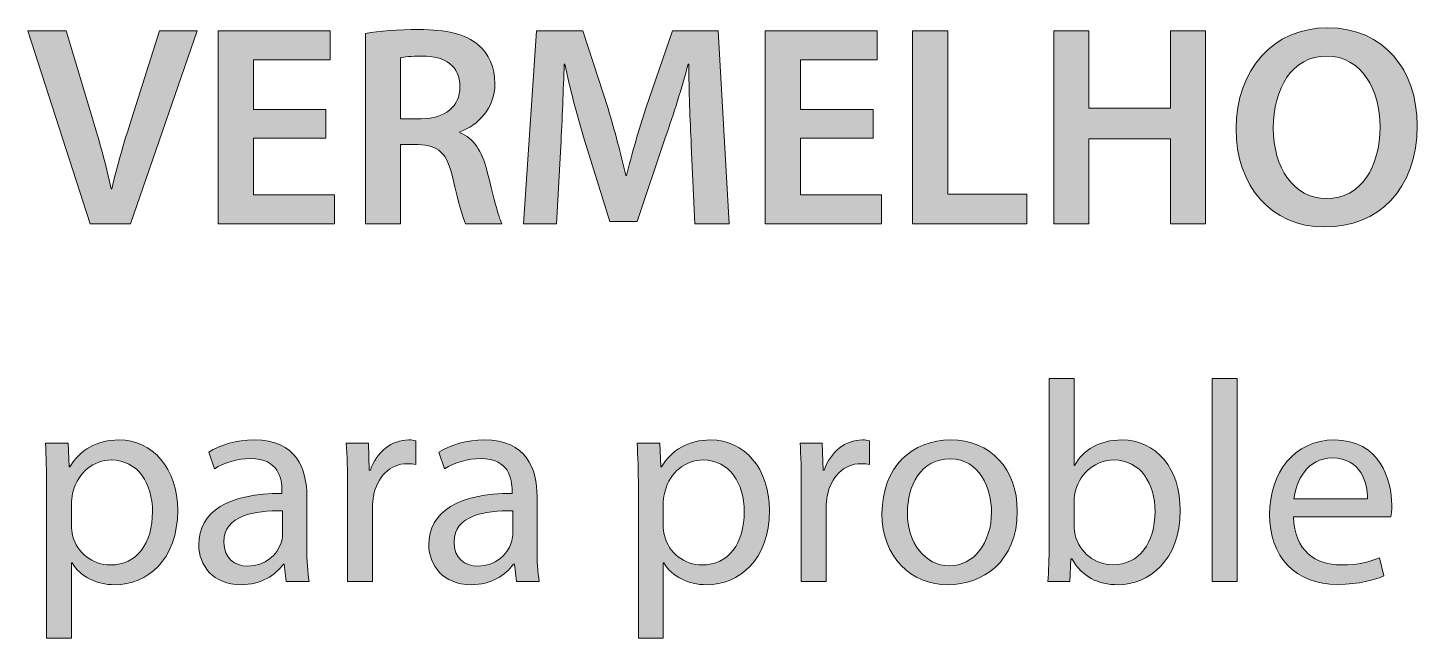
# Model space of a CAD drawing. Header units: inches. Extents: x -507 to 1392, y -754 to 68.
# Drawn here: x 943.15 to 962.57, y -245.29 to -236.76 of the extents above; entities that cross this region are included whole.
import ezdxf

# ---------------------------------------------------------------- set-up
doc = ezdxf.new("R2010")
doc.units = ezdxf.units.IN
doc.header["$MEASUREMENT"] = 0
doc.layers.add('back', color=7, linetype='Continuous')

# ---------------------------------------------------------------- blocks, each defined once
blk = doc.blocks.new('block 159')
at = {"layer": 'back', "true_color": 0xc02025}
h = blk.add_hatch(color=242, dxfattribs=at)
h.dxf.hatch_style = 2
edge = h.paths.add_edge_path()
edge.add_spline(control_points=[(944.024, -239.5), (944.024, -239.5), (943.153, -236.806), (943.153, -236.806), (943.153, -236.806), (943.688, -236.806), (943.688, -236.806), (943.688, -236.806), (944.057, -238.029), (944.057, -238.029), (944.16, -238.369), (944.248, -238.685), (944.32, -239.012), (944.32, -239.012), (944.328, -239.012), (944.328, -239.012), (944.4, -238.692), (944.496, -238.365), (944.604, -238.037), (944.604, -238.037), (944.996, -236.806), (944.996, -236.806), (944.996, -236.806), (945.52, -236.806), (945.52, -236.806), (945.52, -236.806), (944.588, -239.5), (944.588, -239.5), (944.588, -239.5), (944.024, -239.5), (944.024, -239.5)], knot_values=[0, 0, 0, 0, 1, 1, 1, 2, 2, 2, 3, 3, 3, 4, 4, 4, 5, 5, 5, 6, 6, 6, 7, 7, 7, 8, 8, 8, 9, 9, 9, 10, 10, 10, 10], degree=3, periodic=1)
h = blk.add_hatch(color=242, dxfattribs=at)
h.dxf.hatch_style = 2
h.paths.add_polyline_path([(947.32, -238.305), (946.305, -238.305), (946.305, -239.096), (947.44, -239.096), (947.44, -239.5), (945.813, -239.5), (945.813, -236.806), (947.38, -236.806), (947.38, -237.209), (946.305, -237.209), (946.305, -237.905), (947.32, -237.905)])
h = blk.add_hatch(color=242, dxfattribs=at)
h.dxf.hatch_style = 2
edge = h.paths.add_edge_path()
edge.add_spline(control_points=[(947.873, -236.841), (948.057, -236.81), (948.332, -236.786), (948.616, -236.786), (949.004, -236.786), (949.268, -236.85), (949.448, -237.001), (949.596, -237.125), (949.68, -237.313), (949.68, -237.541), (949.68, -237.889), (949.443, -238.125), (949.192, -238.217), (949.192, -238.217), (949.192, -238.229), (949.192, -238.229), (949.384, -238.301), (949.5, -238.489), (949.567, -238.749), (949.651, -239.084), (949.724, -239.396), (949.779, -239.5), (949.779, -239.5), (949.271, -239.5), (949.271, -239.5), (949.232, -239.42), (949.168, -239.2), (949.092, -238.864), (949.016, -238.513), (948.888, -238.4), (948.608, -238.393), (948.608, -238.393), (948.36, -238.393), (948.36, -238.393), (948.36, -238.393), (948.36, -239.5), (948.36, -239.5), (948.36, -239.5), (947.873, -239.5), (947.873, -239.5), (947.873, -239.5), (947.873, -236.841), (947.873, -236.841)], knot_values=[0, 0, 0, 0, 1, 1, 1, 2, 2, 2, 3, 3, 3, 4, 4, 4, 5, 5, 5, 6, 6, 6, 7, 7, 7, 8, 8, 8, 9, 9, 9, 10, 10, 10, 11, 11, 11, 12, 12, 12, 13, 13, 13, 14, 14, 14, 14], degree=3, periodic=1)
edge = h.paths.add_edge_path()
edge.add_spline(control_points=[(948.36, -238.033), (948.36, -238.033), (948.652, -238.033), (948.652, -238.033), (948.984, -238.033), (949.192, -237.857), (949.192, -237.589), (949.192, -237.293), (948.984, -237.157), (948.664, -237.157), (948.509, -237.157), (948.408, -237.169), (948.36, -237.181), (948.36, -237.181), (948.36, -238.033), (948.36, -238.033)], knot_values=[0, 0, 0, 0, 1, 1, 1, 2, 2, 2, 3, 3, 3, 4, 4, 4, 5, 5, 5, 5], degree=3, periodic=1)
h = blk.add_hatch(color=242, dxfattribs=at)
h.dxf.hatch_style = 2
edge = h.paths.add_edge_path()
edge.add_spline(control_points=[(952.424, -238.4), (952.408, -238.053), (952.388, -237.633), (952.392, -237.269), (952.392, -237.269), (952.38, -237.269), (952.38, -237.269), (952.292, -237.597), (952.18, -237.961), (952.06, -238.301), (952.06, -238.301), (951.668, -239.468), (951.668, -239.468), (951.668, -239.468), (951.288, -239.468), (951.288, -239.468), (951.288, -239.468), (950.929, -238.316), (950.929, -238.316), (950.824, -237.973), (950.729, -237.605), (950.657, -237.269), (950.657, -237.269), (950.648, -237.269), (950.648, -237.269), (950.637, -237.621), (950.621, -238.049), (950.601, -238.417), (950.601, -238.417), (950.541, -239.5), (950.541, -239.5), (950.541, -239.5), (950.081, -239.5), (950.081, -239.5), (950.081, -239.5), (950.261, -236.806), (950.261, -236.806), (950.261, -236.806), (950.908, -236.806), (950.908, -236.806), (950.908, -236.806), (951.261, -237.889), (951.261, -237.889), (951.356, -238.205), (951.44, -238.524), (951.509, -238.824), (951.509, -238.824), (951.521, -238.824), (951.521, -238.824), (951.592, -238.533), (951.685, -238.201), (951.788, -237.885), (951.788, -237.885), (952.16, -236.806), (952.16, -236.806), (952.16, -236.806), (952.8, -236.806), (952.8, -236.806), (952.8, -236.806), (952.955, -239.5), (952.955, -239.5), (952.955, -239.5), (952.476, -239.5), (952.476, -239.5), (952.476, -239.5), (952.424, -238.4), (952.424, -238.4)], knot_values=[0, 0, 0, 0, 1, 1, 1, 2, 2, 2, 3, 3, 3, 4, 4, 4, 5, 5, 5, 6, 6, 6, 7, 7, 7, 8, 8, 8, 9, 9, 9, 10, 10, 10, 11, 11, 11, 12, 12, 12, 13, 13, 13, 14, 14, 14, 15, 15, 15, 16, 16, 16, 17, 17, 17, 18, 18, 18, 19, 19, 19, 20, 20, 20, 21, 21, 21, 22, 22, 22, 22], degree=3, periodic=1)
h = blk.add_hatch(color=242, dxfattribs=at)
h.dxf.hatch_style = 2
h.paths.add_polyline_path([(954.964, -238.305), (953.948, -238.305), (953.948, -239.096), (955.084, -239.096), (955.084, -239.5), (953.457, -239.5), (953.457, -236.806), (955.023, -236.806), (955.023, -237.209), (953.948, -237.209), (953.948, -237.905), (954.964, -237.905)])
h = blk.add_hatch(color=242, dxfattribs=at)
h.dxf.hatch_style = 2
h.paths.add_polyline_path([(955.517, -236.806), (956.008, -236.806), (956.008, -239.088), (957.115, -239.088), (957.115, -239.5), (955.517, -239.5)])
h = blk.add_hatch(color=242, dxfattribs=at)
h.dxf.hatch_style = 2
h.paths.add_polyline_path([(957.98, -236.806), (957.98, -237.885), (959.12, -237.885), (959.12, -236.806), (959.611, -236.806), (959.611, -239.5), (959.12, -239.5), (959.12, -238.312), (957.98, -238.312), (957.98, -239.5), (957.489, -239.5), (957.489, -236.806)])
h = blk.add_hatch(color=242, dxfattribs=at)
h.dxf.hatch_style = 2
edge = h.paths.add_edge_path()
edge.add_spline(control_points=[(962.567, -238.125), (962.567, -239.028), (962.02, -239.544), (961.275, -239.544), (960.517, -239.544), (960.036, -238.964), (960.036, -238.173), (960.036, -237.345), (960.557, -236.762), (961.315, -236.762), (962.104, -236.762), (962.567, -237.357), (962.567, -238.125)], knot_values=[0, 0, 0, 0, 1, 1, 1, 2, 2, 2, 3, 3, 3, 4, 4, 4, 4], degree=3, periodic=1)
edge = h.paths.add_edge_path()
edge.add_spline(control_points=[(960.557, -238.165), (960.557, -238.712), (960.832, -239.148), (961.304, -239.148), (961.779, -239.148), (962.048, -238.708), (962.048, -238.145), (962.048, -237.637), (961.796, -237.157), (961.304, -237.157), (960.816, -237.157), (960.557, -237.609), (960.557, -238.165)], knot_values=[0, 0, 0, 0, 1, 1, 1, 2, 2, 2, 3, 3, 3, 4, 4, 4, 4], degree=3, periodic=1)
at = {"layer": 'back', "true_color": 0x231f20}
h = blk.add_hatch(color=250, dxfattribs=at)
h.dxf.hatch_style = 2
edge = h.paths.add_edge_path()
edge.add_spline(control_points=[(957.408, -244.5), (957.417, -244.368), (957.425, -244.172), (957.425, -244), (957.425, -244), (957.425, -241.662), (957.425, -241.662), (957.425, -241.662), (957.772, -241.662), (957.772, -241.662), (957.772, -241.662), (957.772, -242.877), (957.772, -242.877), (957.772, -242.877), (957.78, -242.877), (957.78, -242.877), (957.904, -242.661), (958.128, -242.521), (958.44, -242.521), (958.92, -242.521), (959.26, -242.921), (959.256, -243.509), (959.256, -244.2), (958.82, -244.544), (958.388, -244.544), (958.108, -244.544), (957.885, -244.436), (957.74, -244.18), (957.74, -244.18), (957.729, -244.18), (957.729, -244.18), (957.729, -244.18), (957.713, -244.5), (957.713, -244.5), (957.713, -244.5), (957.408, -244.5), (957.408, -244.5)], knot_values=[0, 0, 0, 0, 1, 1, 1, 2, 2, 2, 3, 3, 3, 4, 4, 4, 5, 5, 5, 6, 6, 6, 7, 7, 7, 8, 8, 8, 9, 9, 9, 10, 10, 10, 11, 11, 11, 12, 12, 12, 12], degree=3, periodic=1)
edge = h.paths.add_edge_path()
edge.add_spline(control_points=[(957.772, -243.725), (957.772, -243.769), (957.78, -243.812), (957.788, -243.853), (957.856, -244.096), (958.061, -244.264), (958.316, -244.264), (958.684, -244.264), (958.904, -243.964), (958.904, -243.521), (958.904, -243.133), (958.704, -242.801), (958.328, -242.801), (958.088, -242.801), (957.864, -242.965), (957.792, -243.233), (957.784, -243.272), (957.772, -243.321), (957.772, -243.376), (957.772, -243.376), (957.772, -243.725), (957.772, -243.725)], knot_values=[0, 0, 0, 0, 1, 1, 1, 2, 2, 2, 3, 3, 3, 4, 4, 4, 5, 5, 5, 6, 6, 6, 7, 7, 7, 7], degree=3, periodic=1)
h = blk.add_hatch(color=250, dxfattribs=at)
h.dxf.hatch_style = 2
h.paths.add_polyline_path([(959.701, -241.662), (960.053, -241.662), (960.053, -244.5), (959.701, -244.5)])
h = blk.add_hatch(color=250, dxfattribs=at)
h.dxf.hatch_style = 2
edge = h.paths.add_edge_path()
edge.add_spline(control_points=[(943.417, -243.197), (943.417, -242.949), (943.409, -242.749), (943.4, -242.565), (943.4, -242.565), (943.717, -242.565), (943.717, -242.565), (943.717, -242.565), (943.732, -242.897), (943.732, -242.897), (943.732, -242.897), (943.74, -242.897), (943.74, -242.897), (943.885, -242.661), (944.112, -242.521), (944.429, -242.521), (944.896, -242.521), (945.248, -242.917), (945.248, -243.504), (945.248, -244.2), (944.824, -244.544), (944.368, -244.544), (944.112, -244.544), (943.889, -244.432), (943.772, -244.24), (943.772, -244.24), (943.765, -244.24), (943.765, -244.24), (943.765, -244.24), (943.765, -245.292), (943.765, -245.292), (943.765, -245.292), (943.417, -245.292), (943.417, -245.292), (943.417, -245.292), (943.417, -243.197), (943.417, -243.197)], knot_values=[0, 0, 0, 0, 1, 1, 1, 2, 2, 2, 3, 3, 3, 4, 4, 4, 5, 5, 5, 6, 6, 6, 7, 7, 7, 8, 8, 8, 9, 9, 9, 10, 10, 10, 11, 11, 11, 12, 12, 12, 12], degree=3, periodic=1)
edge = h.paths.add_edge_path()
edge.add_spline(control_points=[(943.765, -243.712), (943.765, -243.765), (943.772, -243.812), (943.78, -243.856), (943.845, -244.1), (944.057, -244.268), (944.309, -244.268), (944.68, -244.268), (944.896, -243.964), (944.896, -243.521), (944.896, -243.133), (944.692, -242.801), (944.32, -242.801), (944.08, -242.801), (943.856, -242.973), (943.789, -243.237), (943.776, -243.281), (943.765, -243.333), (943.765, -243.381), (943.765, -243.381), (943.765, -243.712), (943.765, -243.712)], knot_values=[0, 0, 0, 0, 1, 1, 1, 2, 2, 2, 3, 3, 3, 4, 4, 4, 5, 5, 5, 6, 6, 6, 7, 7, 7, 7], degree=3, periodic=1)
h = blk.add_hatch(color=250, dxfattribs=at)
h.dxf.hatch_style = 2
edge = h.paths.add_edge_path()
edge.add_spline(control_points=[(946.765, -244.5), (946.765, -244.5), (946.736, -244.256), (946.736, -244.256), (946.736, -244.256), (946.725, -244.256), (946.725, -244.256), (946.617, -244.408), (946.409, -244.544), (946.133, -244.544), (945.741, -244.544), (945.541, -244.268), (945.541, -243.988), (945.541, -243.521), (945.957, -243.265), (946.705, -243.269), (946.705, -243.269), (946.705, -243.229), (946.705, -243.229), (946.705, -243.069), (946.661, -242.781), (946.265, -242.781), (946.085, -242.781), (945.897, -242.837), (945.761, -242.925), (945.761, -242.925), (945.682, -242.693), (945.682, -242.693), (945.841, -242.589), (946.073, -242.521), (946.316, -242.521), (946.908, -242.521), (947.053, -242.925), (947.053, -243.312), (947.053, -243.312), (947.053, -244.036), (947.053, -244.036), (947.053, -244.204), (947.061, -244.368), (947.084, -244.5), (947.084, -244.5), (946.765, -244.5), (946.765, -244.5)], knot_values=[0, 0, 0, 0, 1, 1, 1, 2, 2, 2, 3, 3, 3, 4, 4, 4, 5, 5, 5, 6, 6, 6, 7, 7, 7, 8, 8, 8, 9, 9, 9, 10, 10, 10, 11, 11, 11, 12, 12, 12, 13, 13, 13, 14, 14, 14, 14], degree=3, periodic=1)
edge = h.paths.add_edge_path()
edge.add_spline(control_points=[(946.713, -243.513), (946.329, -243.504), (945.894, -243.572), (945.894, -243.948), (945.894, -244.176), (946.045, -244.284), (946.225, -244.284), (946.477, -244.284), (946.637, -244.124), (946.692, -243.96), (946.705, -243.924), (946.713, -243.884), (946.713, -243.848), (946.713, -243.848), (946.713, -243.513), (946.713, -243.513)], knot_values=[0, 0, 0, 0, 1, 1, 1, 2, 2, 2, 3, 3, 3, 4, 4, 4, 5, 5, 5, 5], degree=3, periodic=1)
h = blk.add_hatch(color=250, dxfattribs=at)
h.dxf.hatch_style = 2
edge = h.paths.add_edge_path()
edge.add_spline(control_points=[(947.621, -243.169), (947.621, -242.941), (947.617, -242.745), (947.604, -242.565), (947.604, -242.565), (947.913, -242.565), (947.913, -242.565), (947.913, -242.565), (947.925, -242.945), (947.925, -242.945), (947.925, -242.945), (947.94, -242.945), (947.94, -242.945), (948.028, -242.685), (948.24, -242.521), (948.477, -242.521), (948.517, -242.521), (948.545, -242.525), (948.576, -242.533), (948.576, -242.533), (948.576, -242.865), (948.576, -242.865), (948.54, -242.857), (948.505, -242.853), (948.456, -242.853), (948.209, -242.853), (948.033, -243.041), (947.984, -243.305), (947.977, -243.353), (947.969, -243.409), (947.969, -243.469), (947.969, -243.469), (947.969, -244.5), (947.969, -244.5), (947.969, -244.5), (947.621, -244.5), (947.621, -244.5), (947.621, -244.5), (947.621, -243.169), (947.621, -243.169)], knot_values=[0, 0, 0, 0, 1, 1, 1, 2, 2, 2, 3, 3, 3, 4, 4, 4, 5, 5, 5, 6, 6, 6, 7, 7, 7, 8, 8, 8, 9, 9, 9, 10, 10, 10, 11, 11, 11, 12, 12, 12, 13, 13, 13, 13], degree=3, periodic=1)
h = blk.add_hatch(color=250, dxfattribs=at)
h.dxf.hatch_style = 2
edge = h.paths.add_edge_path()
edge.add_spline(control_points=[(949.98, -244.5), (949.98, -244.5), (949.952, -244.256), (949.952, -244.256), (949.952, -244.256), (949.94, -244.256), (949.94, -244.256), (949.832, -244.408), (949.625, -244.544), (949.349, -244.544), (948.957, -244.544), (948.757, -244.268), (948.757, -243.988), (948.757, -243.521), (949.173, -243.265), (949.921, -243.269), (949.921, -243.269), (949.921, -243.229), (949.921, -243.229), (949.921, -243.069), (949.877, -242.781), (949.48, -242.781), (949.301, -242.781), (949.113, -242.837), (948.977, -242.925), (948.977, -242.925), (948.897, -242.693), (948.897, -242.693), (949.057, -242.589), (949.289, -242.521), (949.532, -242.521), (950.124, -242.521), (950.269, -242.925), (950.269, -243.312), (950.269, -243.312), (950.269, -244.036), (950.269, -244.036), (950.269, -244.204), (950.276, -244.368), (950.3, -244.5), (950.3, -244.5), (949.98, -244.5), (949.98, -244.5)], knot_values=[0, 0, 0, 0, 1, 1, 1, 2, 2, 2, 3, 3, 3, 4, 4, 4, 5, 5, 5, 6, 6, 6, 7, 7, 7, 8, 8, 8, 9, 9, 9, 10, 10, 10, 11, 11, 11, 12, 12, 12, 13, 13, 13, 14, 14, 14, 14], degree=3, periodic=1)
edge = h.paths.add_edge_path()
edge.add_spline(control_points=[(949.929, -243.513), (949.545, -243.504), (949.109, -243.572), (949.109, -243.948), (949.109, -244.176), (949.261, -244.284), (949.44, -244.284), (949.692, -244.284), (949.853, -244.124), (949.908, -243.96), (949.921, -243.924), (949.929, -243.884), (949.929, -243.848), (949.929, -243.848), (949.929, -243.513), (949.929, -243.513)], knot_values=[0, 0, 0, 0, 1, 1, 1, 2, 2, 2, 3, 3, 3, 4, 4, 4, 5, 5, 5, 5], degree=3, periodic=1)
h = blk.add_hatch(color=250, dxfattribs=at)
h.dxf.hatch_style = 2
edge = h.paths.add_edge_path()
edge.add_spline(control_points=[(951.685, -243.197), (951.685, -242.949), (951.677, -242.749), (951.668, -242.565), (951.668, -242.565), (951.984, -242.565), (951.984, -242.565), (951.984, -242.565), (952, -242.897), (952, -242.897), (952, -242.897), (952.008, -242.897), (952.008, -242.897), (952.152, -242.661), (952.38, -242.521), (952.696, -242.521), (953.164, -242.521), (953.516, -242.917), (953.516, -243.504), (953.516, -244.2), (953.092, -244.544), (952.636, -244.544), (952.38, -244.544), (952.156, -244.432), (952.04, -244.24), (952.04, -244.24), (952.032, -244.24), (952.032, -244.24), (952.032, -244.24), (952.032, -245.292), (952.032, -245.292), (952.032, -245.292), (951.685, -245.292), (951.685, -245.292), (951.685, -245.292), (951.685, -243.197), (951.685, -243.197)], knot_values=[0, 0, 0, 0, 1, 1, 1, 2, 2, 2, 3, 3, 3, 4, 4, 4, 5, 5, 5, 6, 6, 6, 7, 7, 7, 8, 8, 8, 9, 9, 9, 10, 10, 10, 11, 11, 11, 12, 12, 12, 12], degree=3, periodic=1)
edge = h.paths.add_edge_path()
edge.add_spline(control_points=[(952.032, -243.712), (952.032, -243.765), (952.04, -243.812), (952.048, -243.856), (952.112, -244.1), (952.324, -244.268), (952.576, -244.268), (952.947, -244.268), (953.164, -243.964), (953.164, -243.521), (953.164, -243.133), (952.96, -242.801), (952.588, -242.801), (952.348, -242.801), (952.124, -242.973), (952.057, -243.237), (952.044, -243.281), (952.032, -243.333), (952.032, -243.381), (952.032, -243.381), (952.032, -243.712), (952.032, -243.712)], knot_values=[0, 0, 0, 0, 1, 1, 1, 2, 2, 2, 3, 3, 3, 4, 4, 4, 5, 5, 5, 6, 6, 6, 7, 7, 7, 7], degree=3, periodic=1)
h = blk.add_hatch(color=250, dxfattribs=at)
h.dxf.hatch_style = 2
edge = h.paths.add_edge_path()
edge.add_spline(control_points=[(953.961, -243.169), (953.961, -242.941), (953.957, -242.745), (953.944, -242.565), (953.944, -242.565), (954.253, -242.565), (954.253, -242.565), (954.253, -242.565), (954.265, -242.945), (954.265, -242.945), (954.265, -242.945), (954.28, -242.945), (954.28, -242.945), (954.368, -242.685), (954.58, -242.521), (954.816, -242.521), (954.856, -242.521), (954.885, -242.525), (954.916, -242.533), (954.916, -242.533), (954.916, -242.865), (954.916, -242.865), (954.88, -242.857), (954.845, -242.853), (954.796, -242.853), (954.549, -242.853), (954.373, -243.041), (954.324, -243.305), (954.316, -243.353), (954.309, -243.409), (954.309, -243.469), (954.309, -243.469), (954.309, -244.5), (954.309, -244.5), (954.309, -244.5), (953.961, -244.5), (953.961, -244.5), (953.961, -244.5), (953.961, -243.169), (953.961, -243.169)], knot_values=[0, 0, 0, 0, 1, 1, 1, 2, 2, 2, 3, 3, 3, 4, 4, 4, 5, 5, 5, 6, 6, 6, 7, 7, 7, 8, 8, 8, 9, 9, 9, 10, 10, 10, 11, 11, 11, 12, 12, 12, 13, 13, 13, 13], degree=3, periodic=1)
h = blk.add_hatch(color=250, dxfattribs=at)
h.dxf.hatch_style = 2
edge = h.paths.add_edge_path()
edge.add_spline(control_points=[(956.979, -243.517), (956.979, -244.232), (956.483, -244.544), (956.016, -244.544), (955.492, -244.544), (955.089, -244.16), (955.089, -243.548), (955.089, -242.901), (955.512, -242.521), (956.048, -242.521), (956.604, -242.521), (956.979, -242.925), (956.979, -243.517)], knot_values=[0, 0, 0, 0, 1, 1, 1, 2, 2, 2, 3, 3, 3, 4, 4, 4, 4], degree=3, periodic=1)
edge = h.paths.add_edge_path()
edge.add_spline(control_points=[(955.444, -243.537), (955.444, -243.96), (955.688, -244.28), (956.032, -244.28), (956.368, -244.28), (956.619, -243.964), (956.619, -243.528), (956.619, -243.201), (956.456, -242.785), (956.04, -242.785), (955.624, -242.785), (955.444, -243.169), (955.444, -243.537)], knot_values=[0, 0, 0, 0, 1, 1, 1, 2, 2, 2, 3, 3, 3, 4, 4, 4, 4], degree=3, periodic=1)
h = blk.add_hatch(color=250, dxfattribs=at)
h.dxf.hatch_style = 2
edge = h.paths.add_edge_path()
edge.add_spline(control_points=[(960.84, -243.597), (960.849, -244.072), (961.152, -244.268), (961.504, -244.268), (961.756, -244.268), (961.907, -244.224), (962.04, -244.168), (962.04, -244.168), (962.1, -244.42), (962.1, -244.42), (961.976, -244.476), (961.764, -244.54), (961.456, -244.54), (960.86, -244.54), (960.505, -244.148), (960.505, -243.564), (960.505, -242.981), (960.849, -242.521), (961.412, -242.521), (962.044, -242.521), (962.212, -243.077), (962.212, -243.433), (962.212, -243.504), (962.203, -243.561), (962.199, -243.597), (962.199, -243.597), (960.84, -243.597), (960.84, -243.597)], knot_values=[0, 0, 0, 0, 1, 1, 1, 2, 2, 2, 3, 3, 3, 4, 4, 4, 5, 5, 5, 6, 6, 6, 7, 7, 7, 8, 8, 8, 9, 9, 9, 9], degree=3, periodic=1)
edge = h.paths.add_edge_path()
edge.add_spline(control_points=[(961.872, -243.345), (961.876, -243.121), (961.779, -242.773), (961.384, -242.773), (961.028, -242.773), (960.872, -243.101), (960.845, -243.345), (960.845, -243.345), (961.872, -243.345), (961.872, -243.345)], knot_values=[0, 0, 0, 0, 1, 1, 1, 2, 2, 2, 3, 3, 3, 3], degree=3, periodic=1)
at = {"layer": 'back', "lineweight": 0}
for points in [[(947.32, -238.305), (946.305, -238.305), (946.305, -239.096), (947.44, -239.096), (947.44, -239.5), (945.813, -239.5), (945.813, -236.806), (947.38, -236.806), (947.38, -237.209), (946.305, -237.209), (946.305, -237.905), (947.32, -237.905), (947.32, -238.305)], [(954.964, -238.305), (953.948, -238.305), (953.948, -239.096), (955.084, -239.096), (955.084, -239.5), (953.457, -239.5), (953.457, -236.806), (955.023, -236.806), (955.023, -237.209), (953.948, -237.209), (953.948, -237.905), (954.964, -237.905), (954.964, -238.305)], [(955.517, -236.806), (956.008, -236.806), (956.008, -239.088), (957.115, -239.088), (957.115, -239.5), (955.517, -239.5), (955.517, -236.806)], [(957.98, -236.806), (957.98, -237.885), (959.12, -237.885), (959.12, -236.806), (959.611, -236.806), (959.611, -239.5), (959.12, -239.5), (959.12, -238.312), (957.98, -238.312), (957.98, -239.5), (957.489, -239.5), (957.489, -236.806), (957.98, -236.806)], [(959.701, -241.662), (960.053, -241.662), (960.053, -244.5), (959.701, -244.5), (959.701, -241.662)]]:
    blk.add_lwpolyline(points, dxfattribs=at)
for points, knots in [([(944.024, -239.5), (944.024, -239.5), (943.153, -236.806), (943.153, -236.806), (943.153, -236.806), (943.688, -236.806), (943.688, -236.806), (943.688, -236.806), (944.057, -238.029), (944.057, -238.029), (944.16, -238.369), (944.248, -238.685), (944.32, -239.012), (944.32, -239.012), (944.328, -239.012), (944.328, -239.012), (944.4, -238.692), (944.496, -238.365), (944.604, -238.037), (944.604, -238.037), (944.996, -236.806), (944.996, -236.806), (944.996, -236.806), (945.52, -236.806), (945.52, -236.806), (945.52, -236.806), (944.588, -239.5), (944.588, -239.5), (944.588, -239.5), (944.024, -239.5), (944.024, -239.5)], [0, 0, 0, 0, 1, 1, 1, 2, 2, 2, 3, 3, 3, 4, 4, 4, 5, 5, 5, 6, 6, 6, 7, 7, 7, 8, 8, 8, 9, 9, 9, 10, 10, 10, 10]), ([(947.873, -236.841), (948.057, -236.81), (948.332, -236.786), (948.616, -236.786), (949.004, -236.786), (949.268, -236.85), (949.448, -237.001), (949.596, -237.125), (949.68, -237.313), (949.68, -237.541), (949.68, -237.889), (949.443, -238.125), (949.192, -238.217), (949.192, -238.217), (949.192, -238.229), (949.192, -238.229), (949.384, -238.301), (949.5, -238.489), (949.567, -238.749), (949.651, -239.084), (949.724, -239.396), (949.779, -239.5), (949.779, -239.5), (949.271, -239.5), (949.271, -239.5), (949.232, -239.42), (949.168, -239.2), (949.092, -238.864), (949.016, -238.513), (948.888, -238.4), (948.608, -238.393), (948.608, -238.393), (948.36, -238.393), (948.36, -238.393), (948.36, -238.393), (948.36, -239.5), (948.36, -239.5), (948.36, -239.5), (947.873, -239.5), (947.873, -239.5), (947.873, -239.5), (947.873, -236.841), (947.873, -236.841)], [0, 0, 0, 0, 1, 1, 1, 2, 2, 2, 3, 3, 3, 4, 4, 4, 5, 5, 5, 6, 6, 6, 7, 7, 7, 8, 8, 8, 9, 9, 9, 10, 10, 10, 11, 11, 11, 12, 12, 12, 13, 13, 13, 14, 14, 14, 14]), ([(952.424, -238.4), (952.408, -238.053), (952.388, -237.633), (952.392, -237.269), (952.392, -237.269), (952.38, -237.269), (952.38, -237.269), (952.292, -237.597), (952.18, -237.961), (952.06, -238.301), (952.06, -238.301), (951.668, -239.468), (951.668, -239.468), (951.668, -239.468), (951.288, -239.468), (951.288, -239.468), (951.288, -239.468), (950.929, -238.316), (950.929, -238.316), (950.824, -237.973), (950.729, -237.605), (950.657, -237.269), (950.657, -237.269), (950.648, -237.269), (950.648, -237.269), (950.637, -237.621), (950.621, -238.049), (950.601, -238.417), (950.601, -238.417), (950.541, -239.5), (950.541, -239.5), (950.541, -239.5), (950.081, -239.5), (950.081, -239.5), (950.081, -239.5), (950.261, -236.806), (950.261, -236.806), (950.261, -236.806), (950.908, -236.806), (950.908, -236.806), (950.908, -236.806), (951.261, -237.889), (951.261, -237.889), (951.356, -238.205), (951.44, -238.524), (951.509, -238.824), (951.509, -238.824), (951.521, -238.824), (951.521, -238.824), (951.592, -238.533), (951.685, -238.201), (951.788, -237.885), (951.788, -237.885), (952.16, -236.806), (952.16, -236.806), (952.16, -236.806), (952.8, -236.806), (952.8, -236.806), (952.8, -236.806), (952.955, -239.5), (952.955, -239.5), (952.955, -239.5), (952.476, -239.5), (952.476, -239.5), (952.476, -239.5), (952.424, -238.4), (952.424, -238.4)], [0, 0, 0, 0, 1, 1, 1, 2, 2, 2, 3, 3, 3, 4, 4, 4, 5, 5, 5, 6, 6, 6, 7, 7, 7, 8, 8, 8, 9, 9, 9, 10, 10, 10, 11, 11, 11, 12, 12, 12, 13, 13, 13, 14, 14, 14, 15, 15, 15, 16, 16, 16, 17, 17, 17, 18, 18, 18, 19, 19, 19, 20, 20, 20, 21, 21, 21, 22, 22, 22, 22]), ([(962.567, -238.125), (962.567, -239.028), (962.02, -239.544), (961.275, -239.544), (960.517, -239.544), (960.036, -238.964), (960.036, -238.173), (960.036, -237.345), (960.557, -236.762), (961.315, -236.762), (962.104, -236.762), (962.567, -237.357), (962.567, -238.125)], [0, 0, 0, 0, 1, 1, 1, 2, 2, 2, 3, 3, 3, 4, 4, 4, 4]), ([(948.36, -238.033), (948.36, -238.033), (948.652, -238.033), (948.652, -238.033), (948.984, -238.033), (949.192, -237.857), (949.192, -237.589), (949.192, -237.293), (948.984, -237.157), (948.664, -237.157), (948.509, -237.157), (948.408, -237.169), (948.36, -237.181), (948.36, -237.181), (948.36, -238.033), (948.36, -238.033)], [0, 0, 0, 0, 1, 1, 1, 2, 2, 2, 3, 3, 3, 4, 4, 4, 5, 5, 5, 5]), ([(960.557, -238.165), (960.557, -238.712), (960.832, -239.148), (961.304, -239.148), (961.779, -239.148), (962.048, -238.708), (962.048, -238.145), (962.048, -237.637), (961.796, -237.157), (961.304, -237.157), (960.816, -237.157), (960.557, -237.609), (960.557, -238.165)], [0, 0, 0, 0, 1, 1, 1, 2, 2, 2, 3, 3, 3, 4, 4, 4, 4]), ([(957.408, -244.5), (957.417, -244.368), (957.425, -244.172), (957.425, -244), (957.425, -244), (957.425, -241.662), (957.425, -241.662), (957.425, -241.662), (957.772, -241.662), (957.772, -241.662), (957.772, -241.662), (957.772, -242.877), (957.772, -242.877), (957.772, -242.877), (957.78, -242.877), (957.78, -242.877), (957.904, -242.661), (958.128, -242.521), (958.44, -242.521), (958.92, -242.521), (959.26, -242.921), (959.256, -243.509), (959.256, -244.2), (958.82, -244.544), (958.388, -244.544), (958.108, -244.544), (957.885, -244.436), (957.74, -244.18), (957.74, -244.18), (957.729, -244.18), (957.729, -244.18), (957.729, -244.18), (957.713, -244.5), (957.713, -244.5), (957.713, -244.5), (957.408, -244.5), (957.408, -244.5)], [0, 0, 0, 0, 1, 1, 1, 2, 2, 2, 3, 3, 3, 4, 4, 4, 5, 5, 5, 6, 6, 6, 7, 7, 7, 8, 8, 8, 9, 9, 9, 10, 10, 10, 11, 11, 11, 12, 12, 12, 12]), ([(943.417, -243.197), (943.417, -242.949), (943.409, -242.749), (943.4, -242.565), (943.4, -242.565), (943.717, -242.565), (943.717, -242.565), (943.717, -242.565), (943.732, -242.897), (943.732, -242.897), (943.732, -242.897), (943.74, -242.897), (943.74, -242.897), (943.885, -242.661), (944.112, -242.521), (944.429, -242.521), (944.896, -242.521), (945.248, -242.917), (945.248, -243.504), (945.248, -244.2), (944.824, -244.544), (944.368, -244.544), (944.112, -244.544), (943.889, -244.432), (943.772, -244.24), (943.772, -244.24), (943.765, -244.24), (943.765, -244.24), (943.765, -244.24), (943.765, -245.292), (943.765, -245.292), (943.765, -245.292), (943.417, -245.292), (943.417, -245.292), (943.417, -245.292), (943.417, -243.197), (943.417, -243.197)], [0, 0, 0, 0, 1, 1, 1, 2, 2, 2, 3, 3, 3, 4, 4, 4, 5, 5, 5, 6, 6, 6, 7, 7, 7, 8, 8, 8, 9, 9, 9, 10, 10, 10, 11, 11, 11, 12, 12, 12, 12]), ([(946.765, -244.5), (946.765, -244.5), (946.736, -244.256), (946.736, -244.256), (946.736, -244.256), (946.725, -244.256), (946.725, -244.256), (946.617, -244.408), (946.409, -244.544), (946.133, -244.544), (945.741, -244.544), (945.541, -244.268), (945.541, -243.988), (945.541, -243.521), (945.957, -243.265), (946.705, -243.269), (946.705, -243.269), (946.705, -243.229), (946.705, -243.229), (946.705, -243.069), (946.661, -242.781), (946.265, -242.781), (946.085, -242.781), (945.897, -242.837), (945.761, -242.925), (945.761, -242.925), (945.682, -242.693), (945.682, -242.693), (945.841, -242.589), (946.073, -242.521), (946.316, -242.521), (946.908, -242.521), (947.053, -242.925), (947.053, -243.312), (947.053, -243.312), (947.053, -244.036), (947.053, -244.036), (947.053, -244.204), (947.061, -244.368), (947.084, -244.5), (947.084, -244.5), (946.765, -244.5), (946.765, -244.5)], [0, 0, 0, 0, 1, 1, 1, 2, 2, 2, 3, 3, 3, 4, 4, 4, 5, 5, 5, 6, 6, 6, 7, 7, 7, 8, 8, 8, 9, 9, 9, 10, 10, 10, 11, 11, 11, 12, 12, 12, 13, 13, 13, 14, 14, 14, 14]), ([(947.621, -243.169), (947.621, -242.941), (947.617, -242.745), (947.604, -242.565), (947.604, -242.565), (947.913, -242.565), (947.913, -242.565), (947.913, -242.565), (947.925, -242.945), (947.925, -242.945), (947.925, -242.945), (947.94, -242.945), (947.94, -242.945), (948.028, -242.685), (948.24, -242.521), (948.477, -242.521), (948.517, -242.521), (948.545, -242.525), (948.576, -242.533), (948.576, -242.533), (948.576, -242.865), (948.576, -242.865), (948.54, -242.857), (948.505, -242.853), (948.456, -242.853), (948.209, -242.853), (948.033, -243.041), (947.984, -243.305), (947.977, -243.353), (947.969, -243.409), (947.969, -243.469), (947.969, -243.469), (947.969, -244.5), (947.969, -244.5), (947.969, -244.5), (947.621, -244.5), (947.621, -244.5), (947.621, -244.5), (947.621, -243.169), (947.621, -243.169)], [0, 0, 0, 0, 1, 1, 1, 2, 2, 2, 3, 3, 3, 4, 4, 4, 5, 5, 5, 6, 6, 6, 7, 7, 7, 8, 8, 8, 9, 9, 9, 10, 10, 10, 11, 11, 11, 12, 12, 12, 13, 13, 13, 13]), ([(949.98, -244.5), (949.98, -244.5), (949.952, -244.256), (949.952, -244.256), (949.952, -244.256), (949.94, -244.256), (949.94, -244.256), (949.832, -244.408), (949.625, -244.544), (949.349, -244.544), (948.957, -244.544), (948.757, -244.268), (948.757, -243.988), (948.757, -243.521), (949.173, -243.265), (949.921, -243.269), (949.921, -243.269), (949.921, -243.229), (949.921, -243.229), (949.921, -243.069), (949.877, -242.781), (949.48, -242.781), (949.301, -242.781), (949.113, -242.837), (948.977, -242.925), (948.977, -242.925), (948.897, -242.693), (948.897, -242.693), (949.057, -242.589), (949.289, -242.521), (949.532, -242.521), (950.124, -242.521), (950.269, -242.925), (950.269, -243.312), (950.269, -243.312), (950.269, -244.036), (950.269, -244.036), (950.269, -244.204), (950.276, -244.368), (950.3, -244.5), (950.3, -244.5), (949.98, -244.5), (949.98, -244.5)], [0, 0, 0, 0, 1, 1, 1, 2, 2, 2, 3, 3, 3, 4, 4, 4, 5, 5, 5, 6, 6, 6, 7, 7, 7, 8, 8, 8, 9, 9, 9, 10, 10, 10, 11, 11, 11, 12, 12, 12, 13, 13, 13, 14, 14, 14, 14]), ([(951.685, -243.197), (951.685, -242.949), (951.677, -242.749), (951.668, -242.565), (951.668, -242.565), (951.984, -242.565), (951.984, -242.565), (951.984, -242.565), (952, -242.897), (952, -242.897), (952, -242.897), (952.008, -242.897), (952.008, -242.897), (952.152, -242.661), (952.38, -242.521), (952.696, -242.521), (953.164, -242.521), (953.516, -242.917), (953.516, -243.504), (953.516, -244.2), (953.092, -244.544), (952.636, -244.544), (952.38, -244.544), (952.156, -244.432), (952.04, -244.24), (952.04, -244.24), (952.032, -244.24), (952.032, -244.24), (952.032, -244.24), (952.032, -245.292), (952.032, -245.292), (952.032, -245.292), (951.685, -245.292), (951.685, -245.292), (951.685, -245.292), (951.685, -243.197), (951.685, -243.197)], [0, 0, 0, 0, 1, 1, 1, 2, 2, 2, 3, 3, 3, 4, 4, 4, 5, 5, 5, 6, 6, 6, 7, 7, 7, 8, 8, 8, 9, 9, 9, 10, 10, 10, 11, 11, 11, 12, 12, 12, 12]), ([(953.961, -243.169), (953.961, -242.941), (953.957, -242.745), (953.944, -242.565), (953.944, -242.565), (954.253, -242.565), (954.253, -242.565), (954.253, -242.565), (954.265, -242.945), (954.265, -242.945), (954.265, -242.945), (954.28, -242.945), (954.28, -242.945), (954.368, -242.685), (954.58, -242.521), (954.816, -242.521), (954.856, -242.521), (954.885, -242.525), (954.916, -242.533), (954.916, -242.533), (954.916, -242.865), (954.916, -242.865), (954.88, -242.857), (954.845, -242.853), (954.796, -242.853), (954.549, -242.853), (954.373, -243.041), (954.324, -243.305), (954.316, -243.353), (954.309, -243.409), (954.309, -243.469), (954.309, -243.469), (954.309, -244.5), (954.309, -244.5), (954.309, -244.5), (953.961, -244.5), (953.961, -244.5), (953.961, -244.5), (953.961, -243.169), (953.961, -243.169)], [0, 0, 0, 0, 1, 1, 1, 2, 2, 2, 3, 3, 3, 4, 4, 4, 5, 5, 5, 6, 6, 6, 7, 7, 7, 8, 8, 8, 9, 9, 9, 10, 10, 10, 11, 11, 11, 12, 12, 12, 13, 13, 13, 13]), ([(956.979, -243.517), (956.979, -244.232), (956.483, -244.544), (956.016, -244.544), (955.492, -244.544), (955.089, -244.16), (955.089, -243.548), (955.089, -242.901), (955.512, -242.521), (956.048, -242.521), (956.604, -242.521), (956.979, -242.925), (956.979, -243.517)], [0, 0, 0, 0, 1, 1, 1, 2, 2, 2, 3, 3, 3, 4, 4, 4, 4]), ([(960.84, -243.597), (960.849, -244.072), (961.152, -244.268), (961.504, -244.268), (961.756, -244.268), (961.907, -244.224), (962.04, -244.168), (962.04, -244.168), (962.1, -244.42), (962.1, -244.42), (961.976, -244.476), (961.764, -244.54), (961.456, -244.54), (960.86, -244.54), (960.505, -244.148), (960.505, -243.564), (960.505, -242.981), (960.849, -242.521), (961.412, -242.521), (962.044, -242.521), (962.212, -243.077), (962.212, -243.433), (962.212, -243.504), (962.203, -243.561), (962.199, -243.597), (962.199, -243.597), (960.84, -243.597), (960.84, -243.597)], [0, 0, 0, 0, 1, 1, 1, 2, 2, 2, 3, 3, 3, 4, 4, 4, 5, 5, 5, 6, 6, 6, 7, 7, 7, 8, 8, 8, 9, 9, 9, 9]), ([(943.765, -243.712), (943.765, -243.765), (943.772, -243.812), (943.78, -243.856), (943.845, -244.1), (944.057, -244.268), (944.309, -244.268), (944.68, -244.268), (944.896, -243.964), (944.896, -243.521), (944.896, -243.133), (944.692, -242.801), (944.32, -242.801), (944.08, -242.801), (943.856, -242.973), (943.789, -243.237), (943.776, -243.281), (943.765, -243.333), (943.765, -243.381), (943.765, -243.381), (943.765, -243.712), (943.765, -243.712)], [0, 0, 0, 0, 1, 1, 1, 2, 2, 2, 3, 3, 3, 4, 4, 4, 5, 5, 5, 6, 6, 6, 7, 7, 7, 7]), ([(952.032, -243.712), (952.032, -243.765), (952.04, -243.812), (952.048, -243.856), (952.112, -244.1), (952.324, -244.268), (952.576, -244.268), (952.947, -244.268), (953.164, -243.964), (953.164, -243.521), (953.164, -243.133), (952.96, -242.801), (952.588, -242.801), (952.348, -242.801), (952.124, -242.973), (952.057, -243.237), (952.044, -243.281), (952.032, -243.333), (952.032, -243.381), (952.032, -243.381), (952.032, -243.712), (952.032, -243.712)], [0, 0, 0, 0, 1, 1, 1, 2, 2, 2, 3, 3, 3, 4, 4, 4, 5, 5, 5, 6, 6, 6, 7, 7, 7, 7]), ([(955.444, -243.537), (955.444, -243.96), (955.688, -244.28), (956.032, -244.28), (956.368, -244.28), (956.619, -243.964), (956.619, -243.528), (956.619, -243.201), (956.456, -242.785), (956.04, -242.785), (955.624, -242.785), (955.444, -243.169), (955.444, -243.537)], [0, 0, 0, 0, 1, 1, 1, 2, 2, 2, 3, 3, 3, 4, 4, 4, 4]), ([(957.772, -243.725), (957.772, -243.769), (957.78, -243.812), (957.788, -243.853), (957.856, -244.096), (958.061, -244.264), (958.316, -244.264), (958.684, -244.264), (958.904, -243.964), (958.904, -243.521), (958.904, -243.133), (958.704, -242.801), (958.328, -242.801), (958.088, -242.801), (957.864, -242.965), (957.792, -243.233), (957.784, -243.272), (957.772, -243.321), (957.772, -243.376), (957.772, -243.376), (957.772, -243.725), (957.772, -243.725)], [0, 0, 0, 0, 1, 1, 1, 2, 2, 2, 3, 3, 3, 4, 4, 4, 5, 5, 5, 6, 6, 6, 7, 7, 7, 7]), ([(961.872, -243.345), (961.876, -243.121), (961.779, -242.773), (961.384, -242.773), (961.028, -242.773), (960.872, -243.101), (960.845, -243.345), (960.845, -243.345), (961.872, -243.345), (961.872, -243.345)], [0, 0, 0, 0, 1, 1, 1, 2, 2, 2, 3, 3, 3, 3]), ([(946.713, -243.513), (946.329, -243.504), (945.894, -243.572), (945.894, -243.948), (945.894, -244.176), (946.045, -244.284), (946.225, -244.284), (946.477, -244.284), (946.637, -244.124), (946.692, -243.96), (946.705, -243.924), (946.713, -243.884), (946.713, -243.848), (946.713, -243.848), (946.713, -243.513), (946.713, -243.513)], [0, 0, 0, 0, 1, 1, 1, 2, 2, 2, 3, 3, 3, 4, 4, 4, 5, 5, 5, 5]), ([(949.929, -243.513), (949.545, -243.504), (949.109, -243.572), (949.109, -243.948), (949.109, -244.176), (949.261, -244.284), (949.44, -244.284), (949.692, -244.284), (949.853, -244.124), (949.908, -243.96), (949.921, -243.924), (949.929, -243.884), (949.929, -243.848), (949.929, -243.848), (949.929, -243.513), (949.929, -243.513)], [0, 0, 0, 0, 1, 1, 1, 2, 2, 2, 3, 3, 3, 4, 4, 4, 5, 5, 5, 5])]:
    blk.add_open_spline(points, degree=3, knots=knots, dxfattribs=at)

msp = doc.modelspace()

# ---------------------------------------------------------------- block references
at = {"layer": 'back'}
msp.add_blockref('block 159', (0, 0), dxfattribs=at)

doc.saveas('drawing.dxf')
